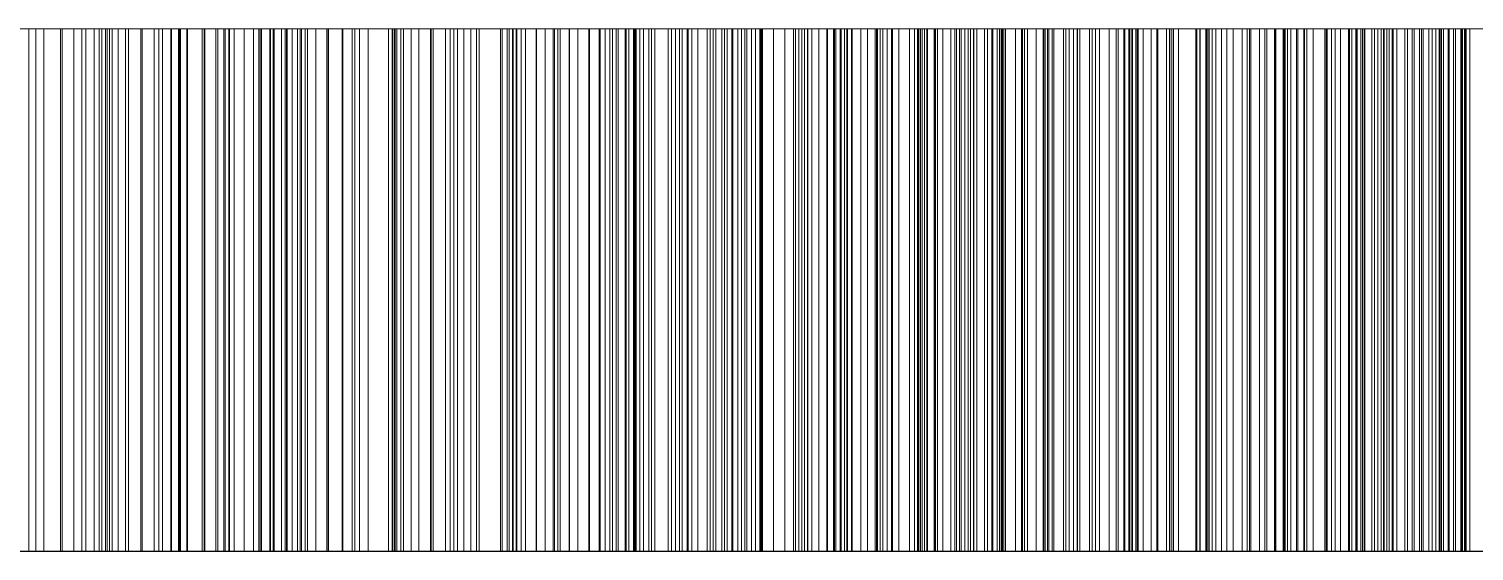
# Paper-space layout '01_三视图' of a CAD drawing. Header units: millimetres. Extents: x 8 to 451, y 8 to 289.
# Drawn here: x 163.3276 to 163.6046, y 97.925 to 98.025 of the extents above; entities that cross this region are included whole.
import ezdxf

# ---------------------------------------------------------------- set-up
doc = ezdxf.new("R2010")
doc.units = ezdxf.units.MM
doc.linetypes.add('WP_HIDDEN', pattern=[2.3, 1.5, -0.8])
doc.layers.add('HIDDEN', color=7, linetype='WP_HIDDEN', lineweight=13)
doc.layers.add('VISIBLE', color=7, linetype='CONTINUOUS', lineweight=25)

psp = doc.layouts.new('01_三视图')

# ---------------------------------------------------------------- linework, layer by layer
at = {"layer": 'HIDDEN'}
for points in [[(163.63758, 98.025), (163.1019, 98.025)], [(163.69162, 98.025), (163.15631, 98.025)], [(163.69342, 98.025), (163.15775, 98.025)], [(163.20772, 98.025), (163.63758, 98.025)], [(163.26205, 98.025), (163.69162, 98.025)], [(163.26356, 98.025), (163.69342, 98.025)], [(163.32893, 98.025), (163.30335, 98.025)], [(163.33048, 98.025), (163.30489, 98.025)], [(163.31794, 98.025), (163.34304, 98.025)], [(163.33619, 98.025), (163.31817, 98.025)], [(163.33398, 98.025), (163.31819, 98.025)], [(163.33775, 98.025), (163.31972, 98.025)], [(163.34356, 98.025), (163.32014, 98.025)], [(163.32014, 98.025), (163.34226, 98.025)], [(163.32057, 98.025), (163.34158, 98.025)], [(163.32122, 98.025), (163.33853, 98.025)], [(163.32277, 98.025), (163.34009, 98.025)], [(163.32604, 98.025), (163.34103, 98.025)], [(163.3267, 98.025), (163.33364, 98.025)], [(163.35321, 98.025), (163.32672, 98.025)], [(163.32759, 97.925), (163.32759, 98.025)], [(163.32759, 98.025), (163.3426, 98.025)], [(163.32893, 97.925), (163.32893, 98.025)], [(163.3548, 98.025), (163.32893, 98.025)], [(163.33048, 97.925), (163.33048, 98.025)], [(163.35638, 98.025), (163.33048, 98.025)], [(163.33364, 98.025), (163.3401, 98.025)], [(163.33364, 97.925), (163.33364, 98.025)], [(163.33398, 97.925), (163.33398, 98.025)], [(163.34906, 98.025), (163.33398, 98.025)], [(163.33619, 97.925), (163.33619, 98.025)], [(163.35493, 98.025), (163.33619, 98.025)], [(163.33775, 97.925), (163.33775, 98.025)], [(163.35651, 98.025), (163.33775, 98.025)], [(163.33853, 97.925), (163.33853, 98.025)], [(163.33853, 98.025), (163.35625, 98.025)], [(163.34009, 97.925), (163.34009, 98.025)], [(163.34009, 98.025), (163.35783, 98.025)], [(163.3401, 98.025), (163.34609, 98.025)], [(163.3401, 97.925), (163.3401, 98.025)], [(163.34103, 97.925), (163.34103, 98.025)], [(163.34103, 98.025), (163.35642, 98.025)], [(163.34158, 97.925), (163.34158, 98.025)], [(163.34158, 98.025), (163.36134, 98.025)], [(163.34226, 97.925), (163.34226, 98.025)], [(163.34226, 98.025), (163.36378, 98.025)], [(163.3426, 97.925), (163.3426, 98.025)], [(163.3426, 98.025), (163.35799, 98.025)], [(163.34304, 97.925), (163.34304, 98.025)], [(163.34304, 98.025), (163.36692, 98.025)], [(163.34356, 97.925), (163.34356, 98.025)], [(163.36607, 98.025), (163.34356, 98.025)], [(163.47688, 98.025), (163.3447, 98.025)], [(163.3447, 97.925), (163.3447, 98.025)], [(163.3447, 98.025), (163.34667, 98.025)], [(163.34609, 98.025), (163.35159, 98.025)], [(163.34609, 97.925), (163.34609, 98.025)], [(163.34667, 97.925), (163.34667, 98.025)], [(163.34667, 98.025), (163.34927, 98.025)], [(163.34906, 97.925), (163.34906, 98.025)], [(163.36343, 98.025), (163.34906, 98.025)], [(163.34927, 97.925), (163.34927, 98.025)], [(163.34927, 98.025), (163.35249, 98.025)], [(163.35159, 98.025), (163.35662, 98.025)], [(163.35159, 97.925), (163.35159, 98.025)], [(163.35249, 97.925), (163.35249, 98.025)], [(163.35249, 98.025), (163.35634, 98.025)], [(163.35321, 97.925), (163.35321, 98.025)], [(163.37067, 98.025), (163.35321, 98.025)], [(163.3548, 97.925), (163.3548, 98.025)], [(163.38097, 98.025), (163.3548, 98.025)], [(163.35493, 97.925), (163.35493, 98.025)], [(163.3744, 98.025), (163.35493, 98.025)], [(163.35625, 97.925), (163.35625, 98.025)], [(163.35625, 98.025), (163.3744, 98.025)], [(163.35634, 97.925), (163.35634, 98.025)], [(163.35634, 98.025), (163.36082, 98.025)], [(163.35638, 97.925), (163.35638, 98.025)], [(163.38256, 98.025), (163.35638, 98.025)], [(163.35642, 97.925), (163.35642, 98.025)], [(163.35642, 98.025), (163.3722, 98.025)], [(163.35651, 97.925), (163.35651, 98.025)], [(163.37599, 98.025), (163.35651, 98.025)], [(163.35662, 98.025), (163.36117, 98.025)], [(163.35662, 97.925), (163.35662, 98.025)], [(163.35783, 97.925), (163.35783, 98.025)], [(163.35783, 98.025), (163.37599, 98.025)], [(163.35792, 97.925), (163.35792, 98.025)], [(163.35792, 98.025), (163.4901, 98.025)], [(163.36494, 98.025), (163.35792, 98.025)], [(163.35799, 97.925), (163.35799, 98.025)], [(163.35799, 98.025), (163.37378, 98.025)], [(163.36082, 97.925), (163.36082, 98.025)], [(163.36082, 98.025), (163.36593, 98.025)], [(163.36117, 98.025), (163.36524, 98.025)], [(163.36117, 97.925), (163.36117, 98.025)], [(163.36134, 97.925), (163.36134, 98.025)], [(163.36134, 98.025), (163.37987, 98.025)], [(163.36343, 97.925), (163.36343, 98.025)], [(163.37711, 98.025), (163.36343, 98.025)], [(163.36378, 97.925), (163.36378, 98.025)], [(163.36378, 98.025), (163.38471, 98.025)], [(163.36494, 97.925), (163.36494, 98.025)], [(163.37389, 98.025), (163.36494, 98.025)], [(163.36524, 98.025), (163.36883, 98.025)], [(163.36524, 97.925), (163.36524, 98.025)], [(163.36593, 97.925), (163.36593, 98.025)], [(163.36593, 98.025), (163.37166, 98.025)], [(163.36607, 97.925), (163.36607, 98.025)], [(163.37697, 98.025), (163.36607, 98.025)], [(163.36692, 97.925), (163.36692, 98.025)], [(163.36692, 98.025), (163.38956, 98.025)], [(163.36883, 98.025), (163.37194, 98.025)], [(163.36883, 97.925), (163.36883, 98.025)], [(163.37067, 97.925), (163.37067, 98.025)], [(163.38779, 98.025), (163.37067, 98.025)], [(163.37166, 97.925), (163.37166, 98.025)], [(163.37166, 98.025), (163.37802, 98.025)], [(163.37194, 98.025), (163.37457, 98.025)], [(163.37194, 97.925), (163.37194, 98.025)], [(163.3722, 97.925), (163.3722, 98.025)], [(163.3722, 98.025), (163.39728, 98.025)], [(163.37378, 97.925), (163.37378, 98.025)], [(163.37378, 98.025), (163.39888, 98.025)], [(163.37389, 97.925), (163.37389, 98.025)], [(163.37909, 98.025), (163.37389, 98.025)], [(163.3744, 97.925), (163.3744, 98.025)], [(163.39781, 98.025), (163.3744, 98.025)], [(163.3744, 98.025), (163.3965, 98.025)], [(163.37457, 98.025), (163.37672, 98.025)], [(163.37457, 97.925), (163.37457, 98.025)], [(163.37599, 97.925), (163.37599, 98.025)], [(163.39941, 98.025), (163.37599, 98.025)], [(163.37599, 98.025), (163.3981, 98.025)], [(163.37672, 98.025), (163.3796, 98.025)], [(163.37672, 97.925), (163.37672, 98.025)], [(163.37697, 97.925), (163.37697, 98.025)], [(163.38765, 98.025), (163.37697, 98.025)], [(163.37711, 97.925), (163.37711, 98.025)], [(163.39008, 98.025), (163.37711, 98.025)], [(163.37802, 97.925), (163.37802, 98.025)], [(163.37802, 98.025), (163.38502, 98.025)], [(163.37909, 97.925), (163.37909, 98.025)], [(163.38477, 98.025), (163.37909, 98.025)], [(163.3796, 98.025), (163.38055, 98.025)], [(163.3796, 97.925), (163.3796, 98.025)], [(163.37987, 97.925), (163.37987, 98.025)], [(163.37987, 98.025), (163.39721, 98.025)], [(163.38055, 97.925), (163.38055, 98.025)], [(163.38097, 97.925), (163.38097, 98.025)], [(163.40744, 98.025), (163.38097, 98.025)], [(163.38256, 97.925), (163.38256, 98.025)], [(163.40905, 98.025), (163.38256, 98.025)], [(163.38471, 97.925), (163.38471, 98.025)], [(163.38471, 98.025), (163.40506, 98.025)], [(163.38477, 97.925), (163.38477, 98.025)], [(163.39093, 98.025), (163.38477, 98.025)], [(163.38502, 97.925), (163.38502, 98.025)], [(163.38502, 98.025), (163.39264, 98.025)], [(163.38765, 97.925), (163.38765, 98.025)], [(163.3981, 98.025), (163.38765, 98.025)], [(163.38779, 97.925), (163.38779, 98.025)], [(163.40456, 98.025), (163.38779, 98.025)], [(163.38956, 97.925), (163.38956, 98.025)], [(163.38956, 98.025), (163.41098, 98.025)], [(163.39008, 97.925), (163.39008, 98.025)], [(163.40235, 98.025), (163.39008, 98.025)], [(163.39093, 97.925), (163.39093, 98.025)], [(163.39758, 98.025), (163.39093, 98.025)], [(163.39264, 97.925), (163.39264, 98.025)], [(163.39264, 98.025), (163.40088, 98.025)], [(163.3965, 97.925), (163.3965, 98.025)], [(163.3965, 98.025), (163.41801, 98.025)], [(163.39721, 97.925), (163.39721, 98.025)], [(163.39721, 98.025), (163.41336, 98.025)], [(163.39728, 97.925), (163.39728, 98.025)], [(163.39728, 98.025), (163.42114, 98.025)], [(163.39758, 97.925), (163.39758, 98.025)], [(163.4047, 98.025), (163.39758, 98.025)], [(163.39781, 97.925), (163.39781, 98.025)], [(163.42029, 98.025), (163.39781, 98.025)], [(163.3981, 97.925), (163.3981, 98.025)], [(163.40832, 98.025), (163.3981, 98.025)], [(163.3981, 97.925), (163.3981, 98.025)], [(163.3981, 98.025), (163.41963, 98.025)], [(163.39888, 97.925), (163.39888, 98.025)], [(163.39888, 98.025), (163.42276, 98.025)], [(163.39941, 97.925), (163.39941, 98.025)], [(163.42191, 98.025), (163.39941, 98.025)], [(163.40088, 97.925), (163.40088, 98.025)], [(163.40088, 98.025), (163.40976, 98.025)], [(163.40235, 97.925), (163.40235, 98.025)], [(163.41392, 98.025), (163.40235, 98.025)], [(163.40456, 97.925), (163.40456, 98.025)], [(163.42099, 98.025), (163.40456, 98.025)], [(163.4047, 97.925), (163.4047, 98.025)], [(163.41231, 98.025), (163.4047, 98.025)], [(163.40506, 97.925), (163.40506, 98.025)], [(163.40506, 98.025), (163.42481, 98.025)], [(163.40744, 97.925), (163.40744, 98.025)], [(163.42489, 98.025), (163.40744, 98.025)], [(163.40832, 97.925), (163.40832, 98.025)], [(163.41831, 98.025), (163.40832, 98.025)], [(163.40905, 97.925), (163.40905, 98.025)], [(163.42651, 98.025), (163.40905, 98.025)], [(163.40976, 97.925), (163.40976, 98.025)], [(163.40976, 98.025), (163.41927, 98.025)], [(163.41098, 97.925), (163.41098, 98.025)], [(163.41098, 98.025), (163.43117, 98.025)], [(163.41231, 97.925), (163.41231, 98.025)], [(163.4204, 98.025), (163.41231, 98.025)], [(163.41336, 97.925), (163.41336, 98.025)], [(163.41336, 98.025), (163.42832, 98.025)], [(163.41392, 97.925), (163.41392, 98.025)], [(163.42479, 98.025), (163.41392, 98.025)], [(163.41801, 97.925), (163.41801, 98.025)], [(163.41801, 98.025), (163.43893, 98.025)], [(163.41831, 97.925), (163.41831, 98.025)], [(163.42806, 98.025), (163.41831, 98.025)], [(163.41927, 97.925), (163.41927, 98.025)], [(163.41927, 98.025), (163.4294, 98.025)], [(163.41963, 97.925), (163.41963, 98.025)], [(163.41963, 98.025), (163.44056, 98.025)], [(163.42029, 97.925), (163.42029, 98.025)], [(163.43119, 98.025), (163.42029, 98.025)], [(163.4204, 97.925), (163.4204, 98.025)], [(163.42897, 98.025), (163.4204, 98.025)], [(163.43708, 98.025), (163.42099, 98.025)], [(163.42099, 97.925), (163.42099, 98.025)], [(163.42114, 97.925), (163.42114, 98.025)], [(163.42114, 98.025), (163.44377, 98.025)], [(163.42191, 97.925), (163.42191, 98.025)], [(163.43282, 98.025), (163.42191, 98.025)], [(163.42276, 97.925), (163.42276, 98.025)], [(163.42276, 98.025), (163.44541, 98.025)], [(163.42479, 97.925), (163.42479, 98.025)], [(163.43502, 98.025), (163.42479, 98.025)], [(163.42481, 97.925), (163.42481, 98.025)], [(163.42481, 98.025), (163.44397, 98.025)], [(163.42489, 97.925), (163.42489, 98.025)], [(163.442, 98.025), (163.42489, 98.025)], [(163.42651, 97.925), (163.42651, 98.025)], [(163.44363, 98.025), (163.42651, 98.025)], [(163.42806, 97.925), (163.42806, 98.025)], [(163.44689, 98.025), (163.42806, 98.025)], [(163.42832, 97.925), (163.42832, 98.025)], [(163.42832, 98.025), (163.44209, 98.025)], [(163.42897, 97.925), (163.42897, 98.025)], [(163.43802, 98.025), (163.42897, 98.025)], [(163.4294, 97.925), (163.4294, 98.025)], [(163.4294, 98.025), (163.44016, 98.025)], [(163.43117, 97.925), (163.43117, 98.025)], [(163.43117, 98.025), (163.45013, 98.025)], [(163.43119, 97.925), (163.43119, 98.025)], [(163.44186, 98.025), (163.43119, 98.025)], [(163.43282, 97.925), (163.43282, 98.025)], [(163.4435, 98.025), (163.43282, 98.025)], [(163.57198, 98.025), (163.43494, 98.025)], [(163.43494, 97.925), (163.43494, 98.025)], [(163.43494, 98.025), (163.43688, 98.025)], [(163.43502, 97.925), (163.43502, 98.025)], [(163.44468, 98.025), (163.43502, 98.025)], [(163.43688, 97.925), (163.43688, 98.025)], [(163.43688, 98.025), (163.43943, 98.025)], [(163.45282, 98.025), (163.43708, 98.025)], [(163.43708, 97.925), (163.43708, 98.025)], [(163.43802, 97.925), (163.43802, 98.025)], [(163.44756, 98.025), (163.43802, 98.025)], [(163.43893, 97.925), (163.43893, 98.025)], [(163.43893, 98.025), (163.45926, 98.025)], [(163.43943, 97.925), (163.43943, 98.025)], [(163.43943, 98.025), (163.4426, 98.025)], [(163.44016, 97.925), (163.44016, 98.025)], [(163.44016, 98.025), (163.45155, 98.025)], [(163.44056, 97.925), (163.44056, 98.025)], [(163.44056, 98.025), (163.4609, 98.025)], [(163.44186, 97.925), (163.44186, 98.025)], [(163.45231, 98.025), (163.44186, 98.025)], [(163.442, 97.925), (163.442, 98.025)], [(163.45876, 98.025), (163.442, 98.025)], [(163.44209, 97.925), (163.44209, 98.025)], [(163.44209, 98.025), (163.45467, 98.025)], [(163.4426, 97.925), (163.4426, 98.025)], [(163.4426, 98.025), (163.44638, 98.025)], [(163.4435, 97.925), (163.4435, 98.025)], [(163.45394, 98.025), (163.4435, 98.025)], [(163.44363, 97.925), (163.44363, 98.025)], [(163.46041, 98.025), (163.44363, 98.025)], [(163.44377, 97.925), (163.44377, 98.025)], [(163.44377, 98.025), (163.46518, 98.025)], [(163.44397, 97.925), (163.44397, 98.025)], [(163.44397, 98.025), (163.46253, 98.025)], [(163.44468, 97.925), (163.44468, 98.025)], [(163.45378, 98.025), (163.44468, 98.025)], [(163.44541, 97.925), (163.44541, 98.025)], [(163.44541, 98.025), (163.46683, 98.025)], [(163.44638, 97.925), (163.44638, 98.025)], [(163.44638, 98.025), (163.45078, 98.025)], [(163.44689, 97.925), (163.44689, 98.025)], [(163.4648, 98.025), (163.44689, 98.025)], [(163.44756, 97.925), (163.44756, 98.025)], [(163.45757, 98.025), (163.44756, 98.025)], [(163.45013, 97.925), (163.45013, 98.025)], [(163.45013, 98.025), (163.46786, 98.025)], [(163.45078, 97.925), (163.45078, 98.025)], [(163.45078, 98.025), (163.45579, 98.025)], [(163.45155, 97.925), (163.45155, 98.025)], [(163.45155, 98.025), (163.46344, 98.025)], [(163.45231, 97.925), (163.45231, 98.025)], [(163.46252, 98.025), (163.45231, 98.025)], [(163.46821, 98.025), (163.45282, 98.025)], [(163.45282, 97.925), (163.45282, 98.025)], [(163.45378, 97.925), (163.45378, 98.025)], [(163.46231, 98.025), (163.45378, 98.025)], [(163.45394, 97.925), (163.45394, 98.025)], [(163.46416, 98.025), (163.45394, 98.025)], [(163.45467, 97.925), (163.45467, 98.025)], [(163.45467, 98.025), (163.46607, 98.025)], [(163.45579, 97.925), (163.45579, 98.025)], [(163.45579, 98.025), (163.46142, 98.025)], [(163.45757, 97.925), (163.45757, 98.025)], [(163.46807, 98.025), (163.45757, 98.025)], [(163.56111, 98.025), (163.45814, 98.025)], [(163.45814, 97.925), (163.45814, 98.025)], [(163.45814, 98.025), (163.58069, 98.025)], [(163.45876, 97.925), (163.45876, 98.025)], [(163.47518, 98.025), (163.45876, 98.025)], [(163.45926, 97.925), (163.45926, 98.025)], [(163.45926, 98.025), (163.479, 98.025)], [(163.46041, 97.925), (163.46041, 98.025)], [(163.47684, 98.025), (163.46041, 98.025)], [(163.4609, 97.925), (163.4609, 98.025)], [(163.4609, 98.025), (163.48065, 98.025)], [(163.46142, 97.925), (163.46142, 98.025)], [(163.46142, 98.025), (163.46766, 98.025)], [(163.46231, 97.925), (163.46231, 98.025)], [(163.47028, 98.025), (163.46231, 98.025)], [(163.46252, 97.925), (163.46252, 98.025)], [(163.4725, 98.025), (163.46252, 98.025)], [(163.46253, 97.925), (163.46253, 98.025)], [(163.46253, 98.025), (163.48051, 98.025)], [(163.46344, 97.925), (163.46344, 98.025)], [(163.46344, 98.025), (163.47571, 98.025)], [(163.46416, 97.925), (163.46416, 98.025)], [(163.47415, 98.025), (163.46416, 98.025)], [(163.4648, 97.925), (163.4648, 98.025)], [(163.4818, 98.025), (163.4648, 98.025)], [(163.46518, 97.925), (163.46518, 98.025)], [(163.46518, 98.025), (163.48535, 98.025)], [(163.46607, 97.925), (163.46607, 98.025)], [(163.46607, 98.025), (163.47627, 98.025)], [(163.46683, 97.925), (163.46683, 98.025)], [(163.46683, 98.025), (163.48702, 98.025)], [(163.46766, 97.925), (163.46766, 98.025)], [(163.46766, 98.025), (163.47451, 98.025)], [(163.46786, 97.925), (163.46786, 98.025)], [(163.46786, 98.025), (163.48437, 98.025)], [(163.46807, 97.925), (163.46807, 98.025)], [(163.47897, 98.025), (163.46807, 98.025)], [(163.48327, 98.025), (163.46821, 98.025)], [(163.46821, 97.925), (163.46821, 98.025)], [(163.47028, 97.925), (163.47028, 98.025)], [(163.47767, 98.025), (163.47028, 98.025)], [(163.4725, 97.925), (163.4725, 98.025)], [(163.48225, 98.025), (163.4725, 98.025)], [(163.47415, 97.925), (163.47415, 98.025)], [(163.48391, 98.025), (163.47415, 98.025)], [(163.47451, 97.925), (163.47451, 98.025)], [(163.47451, 98.025), (163.48198, 98.025)], [(163.49126, 98.025), (163.47518, 98.025)], [(163.47518, 97.925), (163.47518, 98.025)], [(163.47571, 97.925), (163.47571, 98.025)], [(163.47571, 98.025), (163.48835, 98.025)], [(163.47627, 97.925), (163.47627, 98.025)], [(163.47627, 98.025), (163.48528, 98.025)], [(163.49292, 98.025), (163.47684, 98.025)], [(163.47684, 97.925), (163.47684, 98.025)], [(163.47688, 97.925), (163.47688, 98.025)], [(163.48307, 98.025), (163.47688, 98.025)], [(163.47767, 97.925), (163.47767, 98.025)], [(163.48451, 98.025), (163.47767, 98.025)], [(163.47897, 97.925), (163.47897, 98.025)], [(163.4902, 98.025), (163.47897, 98.025)], [(163.479, 97.925), (163.479, 98.025)], [(163.479, 98.025), (163.49814, 98.025)], [(163.48051, 97.925), (163.48051, 98.025)], [(163.48051, 98.025), (163.4979, 98.025)], [(163.48065, 97.925), (163.48065, 98.025)], [(163.48065, 98.025), (163.49981, 98.025)], [(163.4818, 97.925), (163.4818, 98.025)], [(163.48981, 98.025), (163.4818, 98.025)], [(163.48198, 97.925), (163.48198, 98.025)], [(163.48198, 98.025), (163.49007, 98.025)], [(163.48225, 97.925), (163.48225, 98.025)], [(163.50107, 98.025), (163.48225, 98.025)], [(163.48307, 97.925), (163.48307, 98.025)], [(163.49026, 98.025), (163.48307, 98.025)], [(163.49797, 98.025), (163.48327, 98.025)], [(163.48327, 97.925), (163.48327, 98.025)], [(163.48391, 97.925), (163.48391, 98.025)], [(163.50274, 98.025), (163.48391, 98.025)], [(163.48437, 97.925), (163.48437, 98.025)], [(163.48437, 98.025), (163.49207, 98.025)], [(163.48451, 97.925), (163.48451, 98.025)], [(163.49077, 98.025), (163.48451, 98.025)], [(163.48528, 97.925), (163.48528, 98.025)], [(163.48528, 98.025), (163.49308, 98.025)], [(163.48535, 97.925), (163.48535, 98.025)], [(163.48535, 98.025), (163.5043, 98.025)], [(163.48702, 97.925), (163.48702, 98.025)], [(163.48702, 98.025), (163.50598, 98.025)], [(163.48835, 97.925), (163.48835, 98.025)], [(163.48835, 98.025), (163.50137, 98.025)], [(163.48981, 97.925), (163.48981, 98.025)], [(163.4973, 98.025), (163.48981, 98.025)], [(163.49007, 97.925), (163.49007, 98.025)], [(163.49007, 98.025), (163.49877, 98.025)], [(163.4901, 97.925), (163.4901, 98.025)], [(163.4901, 98.025), (163.49435, 98.025)], [(163.4902, 97.925), (163.4902, 98.025)], [(163.50176, 98.025), (163.4902, 98.025)], [(163.49026, 97.925), (163.49026, 98.025)], [(163.49845, 98.025), (163.49026, 98.025)], [(163.49077, 97.925), (163.49077, 98.025)], [(163.49638, 98.025), (163.49077, 98.025)], [(163.50699, 98.025), (163.49126, 98.025)], [(163.49126, 97.925), (163.49126, 98.025)], [(163.49207, 97.925), (163.49207, 98.025)], [(163.49207, 98.025), (163.49927, 98.025)], [(163.50866, 98.025), (163.49292, 98.025)], [(163.49292, 97.925), (163.49292, 98.025)], [(163.49308, 97.925), (163.49308, 98.025)], [(163.49308, 98.025), (163.49969, 98.025)], [(163.49435, 97.925), (163.49435, 98.025)], [(163.49435, 98.025), (163.49974, 98.025)], [(163.49638, 97.925), (163.49638, 98.025)], [(163.50124, 98.025), (163.49638, 98.025)], [(163.4973, 97.925), (163.4973, 98.025)], [(163.50427, 98.025), (163.4973, 98.025)], [(163.4979, 97.925), (163.4979, 98.025)], [(163.4979, 98.025), (163.51469, 98.025)], [(163.51234, 98.025), (163.49797, 98.025)], [(163.49797, 97.925), (163.49797, 98.025)], [(163.49814, 97.925), (163.49814, 98.025)], [(163.49814, 98.025), (163.5167, 98.025)], [(163.49845, 97.925), (163.49845, 98.025)], [(163.50763, 98.025), (163.49845, 98.025)], [(163.49877, 97.925), (163.49877, 98.025)], [(163.49877, 98.025), (163.50808, 98.025)], [(163.49927, 97.925), (163.49927, 98.025)], [(163.49927, 98.025), (163.50597, 98.025)], [(163.49969, 97.925), (163.49969, 98.025)], [(163.49969, 98.025), (163.50509, 98.025)], [(163.49974, 97.925), (163.49974, 98.025)], [(163.49974, 98.025), (163.50628, 98.025)], [(163.49981, 97.925), (163.49981, 98.025)], [(163.49981, 98.025), (163.51838, 98.025)], [(163.50107, 97.925), (163.50107, 98.025)], [(163.51897, 98.025), (163.50107, 98.025)], [(163.50124, 97.925), (163.50124, 98.025)], [(163.50535, 98.025), (163.50124, 98.025)], [(163.50137, 97.925), (163.50137, 98.025)], [(163.50137, 98.025), (163.51476, 98.025)], [(163.50176, 97.925), (163.50176, 98.025)], [(163.51365, 98.025), (163.50176, 98.025)], [(163.50274, 97.925), (163.50274, 98.025)], [(163.52065, 98.025), (163.50274, 98.025)], [(163.50427, 97.925), (163.50427, 98.025)], [(163.51073, 98.025), (163.50427, 98.025)], [(163.5043, 97.925), (163.5043, 98.025)], [(163.5043, 98.025), (163.52202, 98.025)], [(163.50509, 97.925), (163.50509, 98.025)], [(163.50509, 98.025), (163.5093, 98.025)], [(163.50535, 97.925), (163.50535, 98.025)], [(163.50872, 98.025), (163.50535, 98.025)], [(163.50597, 97.925), (163.50597, 98.025)], [(163.50597, 98.025), (163.51218, 98.025)], [(163.50598, 97.925), (163.50598, 98.025)], [(163.50598, 98.025), (163.52371, 98.025)], [(163.50628, 97.925), (163.50628, 98.025)], [(163.50628, 98.025), (163.51397, 98.025)], [(163.52237, 98.025), (163.50699, 98.025)], [(163.50699, 97.925), (163.50699, 98.025)], [(163.50763, 97.925), (163.50763, 98.025)], [(163.51782, 98.025), (163.50763, 98.025)], [(163.50808, 97.925), (163.50808, 98.025)], [(163.50808, 98.025), (163.51801, 98.025)], [(163.52406, 98.025), (163.50866, 98.025)], [(163.50866, 97.925), (163.50866, 98.025)], [(163.50872, 97.925), (163.50872, 98.025)], [(163.51134, 98.025), (163.50872, 98.025)], [(163.5093, 97.925), (163.5093, 98.025)], [(163.5093, 98.025), (163.5123, 98.025)], [(163.51073, 97.925), (163.51073, 98.025)], [(163.51667, 98.025), (163.51073, 98.025)], [(163.51134, 97.925), (163.51134, 98.025)], [(163.5132, 98.025), (163.51134, 98.025)], [(163.51218, 97.925), (163.51218, 98.025)], [(163.51218, 98.025), (163.51789, 98.025)], [(163.5123, 97.925), (163.5123, 98.025)], [(163.5123, 98.025), (163.5141, 98.025)], [(163.52636, 98.025), (163.51234, 98.025)], [(163.51234, 97.925), (163.51234, 98.025)], [(163.5132, 97.925), (163.5132, 98.025)], [(163.51433, 98.025), (163.5132, 98.025)], [(163.51365, 97.925), (163.51365, 98.025)], [(163.52586, 98.025), (163.51365, 98.025)], [(163.51397, 97.925), (163.51397, 98.025)], [(163.51397, 98.025), (163.5228, 98.025)], [(163.5141, 97.925), (163.5141, 98.025)], [(163.5141, 98.025), (163.5147, 98.025)], [(163.51433, 97.925), (163.51433, 98.025)], [(163.5147, 98.025), (163.51433, 98.025)], [(163.51469, 97.925), (163.51469, 98.025)], [(163.51469, 98.025), (163.53089, 98.025)], [(163.5147, 97.925), (163.5147, 98.025)], [(163.51476, 97.925), (163.51476, 98.025)], [(163.51476, 98.025), (163.52853, 98.025)], [(163.51667, 97.925), (163.51667, 98.025)], [(163.5221, 98.025), (163.51667, 98.025)], [(163.5167, 97.925), (163.5167, 98.025)], [(163.5167, 98.025), (163.53466, 98.025)], [(163.51782, 97.925), (163.51782, 98.025)], [(163.529, 98.025), (163.51782, 98.025)], [(163.51789, 97.925), (163.51789, 98.025)], [(163.51789, 98.025), (163.5231, 98.025)], [(163.51801, 97.925), (163.51801, 98.025)], [(163.51801, 98.025), (163.52856, 98.025)], [(163.51838, 97.925), (163.51838, 98.025)], [(163.51838, 98.025), (163.53636, 98.025)], [(163.51897, 97.925), (163.51897, 98.025)], [(163.53595, 98.025), (163.51897, 98.025)], [(163.52065, 97.925), (163.52065, 98.025)], [(163.53764, 98.025), (163.52065, 98.025)], [(163.52202, 97.925), (163.52202, 98.025)], [(163.52202, 98.025), (163.53852, 98.025)], [(163.5221, 97.925), (163.5221, 98.025)], [(163.527, 98.025), (163.5221, 98.025)], [(163.53742, 98.025), (163.52237, 98.025)], [(163.52237, 97.925), (163.52237, 98.025)], [(163.5228, 97.925), (163.5228, 98.025)], [(163.5228, 98.025), (163.53278, 98.025)], [(163.5231, 97.925), (163.5231, 98.025)], [(163.5231, 98.025), (163.52782, 98.025)], [(163.52371, 97.925), (163.52371, 98.025)], [(163.52371, 98.025), (163.54021, 98.025)], [(163.53911, 98.025), (163.52406, 98.025)], [(163.52406, 97.925), (163.52406, 98.025)], [(163.52586, 97.925), (163.52586, 98.025)], [(163.53839, 98.025), (163.52586, 98.025)], [(163.54003, 98.025), (163.52636, 98.025)], [(163.52636, 97.925), (163.52636, 98.025)], [(163.527, 97.925), (163.527, 98.025)], [(163.5314, 98.025), (163.527, 98.025)], [(163.52782, 97.925), (163.52782, 98.025)], [(163.52782, 98.025), (163.53204, 98.025)], [(163.52853, 97.925), (163.52853, 98.025)], [(163.52853, 98.025), (163.54268, 98.025)], [(163.52856, 97.925), (163.52856, 98.025)], [(163.52856, 98.025), (163.53972, 98.025)], [(163.529, 97.925), (163.529, 98.025)], [(163.54118, 98.025), (163.529, 98.025)], [(163.53089, 97.925), (163.53089, 98.025)], [(163.53089, 98.025), (163.54651, 98.025)], [(163.5314, 97.925), (163.5314, 98.025)], [(163.53863, 98.025), (163.5314, 98.025)], [(163.53204, 97.925), (163.53204, 98.025)], [(163.53204, 98.025), (163.53899, 98.025)], [(163.53278, 97.925), (163.53278, 98.025)], [(163.53278, 98.025), (163.54391, 98.025)], [(163.53466, 97.925), (163.53466, 98.025)], [(163.53466, 98.025), (163.55204, 98.025)], [(163.53595, 97.925), (163.53595, 98.025)], [(163.54395, 98.025), (163.53595, 98.025)], [(163.53636, 97.925), (163.53636, 98.025)], [(163.53636, 98.025), (163.55374, 98.025)], [(163.55211, 98.025), (163.53742, 98.025)], [(163.53742, 97.925), (163.53742, 98.025)], [(163.53764, 97.925), (163.53764, 98.025)], [(163.54565, 98.025), (163.53764, 98.025)], [(163.53839, 97.925), (163.53839, 98.025)], [(163.55126, 98.025), (163.53839, 98.025)], [(163.53852, 97.925), (163.53852, 98.025)], [(163.53852, 98.025), (163.54621, 98.025)], [(163.53863, 97.925), (163.53863, 98.025)], [(163.5438, 98.025), (163.53863, 98.025)], [(163.53899, 97.925), (163.53899, 98.025)], [(163.53899, 98.025), (163.54396, 98.025)], [(163.55382, 98.025), (163.53911, 98.025)], [(163.53911, 97.925), (163.53911, 98.025)], [(163.53972, 97.925), (163.53972, 98.025)], [(163.53972, 98.025), (163.55139, 98.025)], [(163.55336, 98.025), (163.54003, 98.025)], [(163.54003, 97.925), (163.54003, 98.025)], [(163.54021, 97.925), (163.54021, 98.025)], [(163.54021, 98.025), (163.54791, 98.025)], [(163.54118, 97.925), (163.54118, 98.025)], [(163.55435, 98.025), (163.54118, 98.025)], [(163.54268, 97.925), (163.54268, 98.025)], [(163.54268, 98.025), (163.5572, 98.025)], [(163.5438, 97.925), (163.5438, 98.025)], [(163.5469, 98.025), (163.5438, 98.025)], [(163.54391, 97.925), (163.54391, 98.025)], [(163.54391, 98.025), (163.55619, 98.025)], [(163.54395, 97.925), (163.54395, 98.025)], [(163.55144, 98.025), (163.54395, 98.025)], [(163.54396, 97.925), (163.54396, 98.025)], [(163.54396, 98.025), (163.54694, 98.025)], [(163.54565, 97.925), (163.54565, 98.025)], [(163.55314, 98.025), (163.54565, 98.025)], [(163.54621, 97.925), (163.54621, 98.025)], [(163.54621, 98.025), (163.55341, 98.025)], [(163.54651, 97.925), (163.54651, 98.025)], [(163.54651, 98.025), (163.56153, 98.025)], [(163.5469, 97.925), (163.5469, 98.025)], [(163.54793, 98.025), (163.5469, 98.025)], [(163.54694, 97.925), (163.54694, 98.025)], [(163.54694, 98.025), (163.54793, 98.025)], [(163.54791, 97.925), (163.54791, 98.025)], [(163.54791, 98.025), (163.55511, 98.025)], [(163.54793, 97.925), (163.54793, 98.025)], [(163.56445, 98.025), (163.55126, 98.025)], [(163.55126, 97.925), (163.55126, 98.025)], [(163.55139, 97.925), (163.55139, 98.025)], [(163.55139, 98.025), (163.56348, 98.025)], [(163.55144, 97.925), (163.55144, 98.025)], [(163.55841, 98.025), (163.55144, 98.025)], [(163.55204, 97.925), (163.55204, 98.025)], [(163.55204, 98.025), (163.56882, 98.025)], [(163.56647, 98.025), (163.55211, 98.025)], [(163.55211, 97.925), (163.55211, 98.025)], [(163.55314, 97.925), (163.55314, 98.025)], [(163.56012, 98.025), (163.55314, 98.025)], [(163.56635, 98.025), (163.55336, 98.025)], [(163.55336, 97.925), (163.55336, 98.025)], [(163.55341, 97.925), (163.55341, 98.025)], [(163.55341, 98.025), (163.5601, 98.025)], [(163.55374, 97.925), (163.55374, 98.025)], [(163.55374, 98.025), (163.57054, 98.025)], [(163.56818, 98.025), (163.55382, 98.025)], [(163.55382, 97.925), (163.55382, 98.025)], [(163.55435, 97.925), (163.55435, 98.025)], [(163.5684, 98.025), (163.55435, 98.025)], [(163.55511, 97.925), (163.55511, 98.025)], [(163.55511, 98.025), (163.56181, 98.025)], [(163.55619, 97.925), (163.55619, 98.025)], [(163.55619, 98.025), (163.56944, 98.025)], [(163.5572, 97.925), (163.5572, 98.025)], [(163.5572, 98.025), (163.5721, 98.025)], [(163.55841, 97.925), (163.55841, 98.025)], [(163.56486, 98.025), (163.55841, 98.025)], [(163.5601, 97.925), (163.5601, 98.025)], [(163.5601, 98.025), (163.56631, 98.025)], [(163.56012, 97.925), (163.56012, 98.025)], [(163.56657, 98.025), (163.56012, 98.025)], [(164.08972, 98.025), (163.56111, 98.025)], [(163.56111, 97.925), (163.56111, 98.025)], [(163.56153, 97.925), (163.56153, 98.025)], [(163.56153, 98.025), (163.57596, 98.025)], [(163.56181, 97.925), (163.56181, 98.025)], [(163.56181, 98.025), (163.56802, 98.025)], [(163.56348, 97.925), (163.56348, 98.025)], [(163.56348, 98.025), (163.57599, 98.025)], [(163.57797, 98.025), (163.56445, 98.025)], [(163.56445, 97.925), (163.56445, 98.025)], [(163.56486, 97.925), (163.56486, 98.025)], [(163.5708, 98.025), (163.56486, 98.025)], [(163.56631, 97.925), (163.56631, 98.025)], [(163.56631, 98.025), (163.57201, 98.025)], [(163.57899, 98.025), (163.56635, 98.025)], [(163.56635, 97.925), (163.56635, 98.025)], [(163.58048, 98.025), (163.56647, 98.025)], [(163.56647, 97.925), (163.56647, 98.025)], [(163.56657, 97.925), (163.56657, 98.025)], [(163.57252, 98.025), (163.56657, 98.025)], [(163.56802, 97.925), (163.56802, 98.025)], [(163.56802, 98.025), (163.57373, 98.025)], [(163.5822, 98.025), (163.56818, 98.025)], [(163.56818, 97.925), (163.56818, 98.025)], [(163.5684, 97.925), (163.5684, 98.025)], [(163.5832, 98.025), (163.5684, 98.025)], [(163.56882, 97.925), (163.56882, 98.025)], [(163.56882, 98.025), (163.58501, 98.025)], [(163.56944, 97.925), (163.56944, 98.025)], [(163.56944, 98.025), (163.5835, 98.025)], [(163.57054, 97.925), (163.57054, 98.025)], [(163.57054, 98.025), (163.58674, 98.025)], [(163.5708, 97.925), (163.5708, 98.025)], [(163.57622, 98.025), (163.5708, 98.025)], [(163.57198, 97.925), (163.57198, 98.025)], [(163.57642, 98.025), (163.57198, 98.025)], [(163.57201, 97.925), (163.57201, 98.025)], [(163.57201, 98.025), (163.57722, 98.025)], [(163.5721, 97.925), (163.5721, 98.025)], [(163.5721, 98.025), (163.58737, 98.025)], [(163.57252, 97.925), (163.57252, 98.025)], [(163.57794, 98.025), (163.57252, 98.025)], [(163.57373, 97.925), (163.57373, 98.025)], [(163.57373, 98.025), (163.57895, 98.025)], [(163.57596, 97.925), (163.57596, 98.025)], [(163.57596, 98.025), (163.58979, 98.025)], [(163.57599, 97.925), (163.57599, 98.025)], [(163.57599, 98.025), (163.58891, 98.025)], [(163.57622, 97.925), (163.57622, 98.025)], [(163.58113, 98.025), (163.57622, 98.025)], [(163.58211, 98.025), (163.57642, 98.025)], [(163.57642, 97.925), (163.57642, 98.025)], [(163.57722, 97.925), (163.57722, 98.025)], [(163.57722, 98.025), (163.58194, 98.025)], [(163.57794, 97.925), (163.57794, 98.025)], [(163.58285, 98.025), (163.57794, 98.025)], [(163.59182, 98.025), (163.57797, 98.025)], [(163.57797, 97.925), (163.57797, 98.025)], [(163.57895, 97.925), (163.57895, 98.025)], [(163.57895, 98.025), (163.58366, 98.025)], [(163.59128, 98.025), (163.57899, 98.025)], [(163.57899, 97.925), (163.57899, 98.025)], [(163.59414, 98.025), (163.58048, 98.025)], [(163.58048, 97.925), (163.58048, 98.025)], [(163.58069, 97.925), (163.58069, 98.025)], [(163.58069, 98.025), (163.58828, 98.025)], [(163.58113, 97.925), (163.58113, 98.025)], [(163.58551, 98.025), (163.58113, 98.025)], [(163.58194, 97.925), (163.58194, 98.025)], [(163.58194, 98.025), (163.58616, 98.025)], [(163.58906, 98.025), (163.58211, 98.025)], [(163.58211, 97.925), (163.58211, 98.025)], [(163.59588, 98.025), (163.5822, 98.025)], [(163.5822, 97.925), (163.5822, 98.025)], [(163.58285, 97.925), (163.58285, 98.025)], [(163.58724, 98.025), (163.58285, 98.025)], [(163.5832, 97.925), (163.5832, 98.025)], [(163.59874, 98.025), (163.5832, 98.025)], [(163.5835, 97.925), (163.5835, 98.025)], [(163.5835, 98.025), (163.59836, 98.025)], [(163.58366, 97.925), (163.58366, 98.025)], [(163.58366, 98.025), (163.58788, 98.025)], [(163.58501, 97.925), (163.58501, 98.025)], [(163.58501, 98.025), (163.60061, 98.025)], [(163.58551, 97.925), (163.58551, 98.025)], [(163.59274, 98.025), (163.58551, 98.025)], [(163.58616, 97.925), (163.58616, 98.025)], [(163.58616, 98.025), (163.5931, 98.025)], [(163.58674, 97.925), (163.58674, 98.025)], [(163.58674, 98.025), (163.60235, 98.025)], [(163.58724, 97.925), (163.58724, 98.025)], [(163.59447, 98.025), (163.58724, 98.025)], [(163.58737, 97.925), (163.58737, 98.025)], [(163.58737, 98.025), (163.60302, 98.025)], [(163.58788, 97.925), (163.58788, 98.025)], [(163.58788, 98.025), (163.59484, 98.025)], [(163.58828, 97.925), (163.58828, 98.025)], [(163.58828, 98.025), (163.59655, 98.025)], [(163.58891, 97.925), (163.58891, 98.025)], [(163.58891, 98.025), (163.60225, 98.025)], [(163.59727, 98.025), (163.58906, 98.025)], [(163.58906, 97.925), (163.58906, 98.025)], [(163.58979, 97.925), (163.58979, 98.025)], [(163.58979, 98.025), (163.60304, 98.025)], [(163.60303, 98.025), (163.59128, 98.025)], [(163.59128, 97.925), (163.59128, 98.025)], [(163.60599, 98.025), (163.59182, 98.025)], [(163.59182, 97.925), (163.59182, 98.025)], [(163.59274, 97.925), (163.59274, 98.025)], [(163.59791, 98.025), (163.59274, 98.025)], [(163.5931, 97.925), (163.5931, 98.025)], [(163.5931, 98.025), (163.59807, 98.025)], [(163.60746, 98.025), (163.59414, 98.025)], [(163.59414, 97.925), (163.59414, 98.025)], [(163.59447, 97.925), (163.59447, 98.025)], [(163.59964, 98.025), (163.59447, 98.025)], [(163.59484, 97.925), (163.59484, 98.025)], [(163.59484, 98.025), (163.5998, 98.025)], [(163.6092, 98.025), (163.59588, 98.025)], [(163.59588, 97.925), (163.59588, 98.025)], [(163.59655, 97.925), (163.59655, 98.025)], [(163.59655, 98.025), (163.6055, 98.025)], [(163.60674, 98.025), (163.59727, 98.025)], [(163.59727, 97.925), (163.59727, 98.025)], [(163.59791, 97.925), (163.59791, 98.025)], [(163.601, 98.025), (163.59791, 98.025)], [(163.59807, 97.925), (163.59807, 98.025)], [(163.59807, 98.025), (163.60104, 98.025)], [(163.59836, 97.925), (163.59836, 98.025)], [(163.59836, 98.025), (163.61402, 98.025)], [(163.59874, 97.925), (163.59874, 98.025)], [(163.61503, 98.025), (163.59874, 98.025)], [(163.59964, 97.925), (163.59964, 98.025)], [(163.60274, 98.025), (163.59964, 98.025)], [(163.5998, 97.925), (163.5998, 98.025)], [(163.5998, 98.025), (163.60278, 98.025)], [(163.60061, 97.925), (163.60061, 98.025)], [(163.60061, 98.025), (163.61562, 98.025)], [(163.601, 97.925), (163.601, 98.025)], [(163.60204, 98.025), (163.601, 98.025)], [(163.60104, 97.925), (163.60104, 98.025)], [(163.60104, 98.025), (163.60204, 98.025)], [(163.60204, 97.925), (163.60204, 98.025)], [(163.60225, 97.925), (163.60225, 98.025)], [(163.60225, 98.025), (163.61601, 98.025)], [(163.60235, 97.925), (163.60235, 98.025)], [(163.60235, 98.025), (163.61737, 98.025)], [(163.60274, 97.925), (163.60274, 98.025)], [(163.60377, 98.025), (163.60274, 98.025)], [(163.60278, 97.925), (163.60278, 98.025)], [(163.60278, 98.025), (163.60377, 98.025)], [(163.60302, 97.925), (163.60302, 98.025)], [(163.60302, 98.025), (163.61904, 98.025)], [(163.61402, 98.025), (163.60303, 98.025)], [(163.60303, 97.925), (163.60303, 98.025)], [(163.60304, 97.925), (163.60304, 98.025)], [(163.60304, 98.025), (163.61336, 98.025)], [(163.60377, 97.925), (163.60377, 98.025)], [(163.63758, 97.925), (163.1019, 97.925)], [(163.69162, 97.925), (163.15631, 97.925)], [(163.69342, 97.925), (163.15775, 97.925)], [(163.20772, 97.925), (163.63758, 97.925)], [(163.26205, 97.925), (163.69162, 97.925)], [(163.26356, 97.925), (163.69342, 97.925)], [(163.32893, 97.925), (163.30335, 97.925)], [(163.33048, 97.925), (163.30489, 97.925)], [(163.31794, 97.925), (163.34304, 97.925)], [(163.33619, 97.925), (163.31817, 97.925)], [(163.33398, 97.925), (163.31819, 97.925)], [(163.33775, 97.925), (163.31972, 97.925)], [(163.34356, 97.925), (163.32014, 97.925)], [(163.32014, 97.925), (163.34226, 97.925)], [(163.32057, 97.925), (163.34158, 97.925)], [(163.32122, 97.925), (163.33853, 97.925)], [(163.32277, 97.925), (163.34009, 97.925)], [(163.32604, 97.925), (163.34103, 97.925)], [(163.3267, 97.925), (163.33364, 97.925)], [(163.35321, 97.925), (163.32672, 97.925)], [(163.32759, 97.925), (163.3426, 97.925)], [(163.3548, 97.925), (163.32893, 97.925)], [(163.35638, 97.925), (163.33048, 97.925)], [(163.33364, 97.925), (163.3401, 97.925)], [(163.34906, 97.925), (163.33398, 97.925)], [(163.35493, 97.925), (163.33619, 97.925)], [(163.35651, 97.925), (163.33775, 97.925)], [(163.33853, 97.925), (163.35625, 97.925)], [(163.34009, 97.925), (163.35783, 97.925)], [(163.3401, 97.925), (163.34609, 97.925)], [(163.34103, 97.925), (163.35642, 97.925)], [(163.34158, 97.925), (163.36134, 97.925)], [(163.34226, 97.925), (163.36378, 97.925)], [(163.3426, 97.925), (163.35799, 97.925)], [(163.34304, 97.925), (163.36692, 97.925)], [(163.36607, 97.925), (163.34356, 97.925)], [(163.47688, 97.925), (163.3447, 97.925)], [(163.3447, 97.925), (163.34667, 97.925)], [(163.34609, 97.925), (163.35159, 97.925)], [(163.34667, 97.925), (163.34927, 97.925)], [(163.36343, 97.925), (163.34906, 97.925)], [(163.34927, 97.925), (163.35249, 97.925)], [(163.35159, 97.925), (163.35662, 97.925)], [(163.35249, 97.925), (163.35634, 97.925)], [(163.37067, 97.925), (163.35321, 97.925)], [(163.38097, 97.925), (163.3548, 97.925)], [(163.3744, 97.925), (163.35493, 97.925)], [(163.35625, 97.925), (163.3744, 97.925)], [(163.35634, 97.925), (163.36082, 97.925)], [(163.38256, 97.925), (163.35638, 97.925)], [(163.35642, 97.925), (163.3722, 97.925)], [(163.37599, 97.925), (163.35651, 97.925)], [(163.35662, 97.925), (163.36117, 97.925)], [(163.35783, 97.925), (163.37599, 97.925)], [(163.35792, 97.925), (163.4901, 97.925)], [(163.36494, 97.925), (163.35792, 97.925)], [(163.35799, 97.925), (163.37378, 97.925)], [(163.36082, 97.925), (163.36593, 97.925)], [(163.36117, 97.925), (163.36524, 97.925)], [(163.36134, 97.925), (163.37987, 97.925)], [(163.37711, 97.925), (163.36343, 97.925)], [(163.36378, 97.925), (163.38471, 97.925)], [(163.37389, 97.925), (163.36494, 97.925)], [(163.36524, 97.925), (163.36883, 97.925)], [(163.36593, 97.925), (163.37166, 97.925)], [(163.37697, 97.925), (163.36607, 97.925)], [(163.36692, 97.925), (163.38956, 97.925)], [(163.36883, 97.925), (163.37194, 97.925)], [(163.38779, 97.925), (163.37067, 97.925)], [(163.37166, 97.925), (163.37802, 97.925)], [(163.37194, 97.925), (163.37457, 97.925)], [(163.3722, 97.925), (163.39728, 97.925)], [(163.37378, 97.925), (163.39888, 97.925)], [(163.37909, 97.925), (163.37389, 97.925)], [(163.39781, 97.925), (163.3744, 97.925)], [(163.3744, 97.925), (163.3965, 97.925)], [(163.37457, 97.925), (163.37672, 97.925)], [(163.39941, 97.925), (163.37599, 97.925)], [(163.37599, 97.925), (163.3981, 97.925)], [(163.37672, 97.925), (163.3796, 97.925)], [(163.38765, 97.925), (163.37697, 97.925)], [(163.39008, 97.925), (163.37711, 97.925)], [(163.37802, 97.925), (163.38502, 97.925)], [(163.38477, 97.925), (163.37909, 97.925)], [(163.3796, 97.925), (163.38055, 97.925)], [(163.37987, 97.925), (163.39721, 97.925)], [(163.40744, 97.925), (163.38097, 97.925)], [(163.40905, 97.925), (163.38256, 97.925)], [(163.38471, 97.925), (163.40506, 97.925)], [(163.39093, 97.925), (163.38477, 97.925)], [(163.38502, 97.925), (163.39264, 97.925)], [(163.3981, 97.925), (163.38765, 97.925)], [(163.40456, 97.925), (163.38779, 97.925)], [(163.38956, 97.925), (163.41098, 97.925)], [(163.40235, 97.925), (163.39008, 97.925)], [(163.39758, 97.925), (163.39093, 97.925)], [(163.39264, 97.925), (163.40088, 97.925)], [(163.3965, 97.925), (163.41801, 97.925)], [(163.39721, 97.925), (163.41336, 97.925)], [(163.39728, 97.925), (163.42114, 97.925)], [(163.4047, 97.925), (163.39758, 97.925)], [(163.42029, 97.925), (163.39781, 97.925)], [(163.40832, 97.925), (163.3981, 97.925)], [(163.3981, 97.925), (163.41963, 97.925)], [(163.39888, 97.925), (163.42276, 97.925)], [(163.42191, 97.925), (163.39941, 97.925)], [(163.40088, 97.925), (163.40976, 97.925)], [(163.41392, 97.925), (163.40235, 97.925)], [(163.42099, 97.925), (163.40456, 97.925)], [(163.41231, 97.925), (163.4047, 97.925)], [(163.40506, 97.925), (163.42481, 97.925)], [(163.42489, 97.925), (163.40744, 97.925)], [(163.41831, 97.925), (163.40832, 97.925)], [(163.42651, 97.925), (163.40905, 97.925)], [(163.40976, 97.925), (163.41927, 97.925)], [(163.41098, 97.925), (163.43117, 97.925)], [(163.4204, 97.925), (163.41231, 97.925)], [(163.41336, 97.925), (163.42832, 97.925)], [(163.42479, 97.925), (163.41392, 97.925)], [(163.41801, 97.925), (163.43893, 97.925)], [(163.42806, 97.925), (163.41831, 97.925)], [(163.41927, 97.925), (163.4294, 97.925)], [(163.41963, 97.925), (163.44056, 97.925)], [(163.43119, 97.925), (163.42029, 97.925)], [(163.42897, 97.925), (163.4204, 97.925)], [(163.43708, 97.925), (163.42099, 97.925)], [(163.42114, 97.925), (163.44377, 97.925)], [(163.43282, 97.925), (163.42191, 97.925)], [(163.42276, 97.925), (163.44541, 97.925)], [(163.43502, 97.925), (163.42479, 97.925)], [(163.42481, 97.925), (163.44397, 97.925)], [(163.442, 97.925), (163.42489, 97.925)], [(163.44363, 97.925), (163.42651, 97.925)], [(163.44689, 97.925), (163.42806, 97.925)], [(163.42832, 97.925), (163.44209, 97.925)], [(163.43802, 97.925), (163.42897, 97.925)], [(163.4294, 97.925), (163.44016, 97.925)], [(163.43117, 97.925), (163.45013, 97.925)], [(163.44186, 97.925), (163.43119, 97.925)], [(163.4435, 97.925), (163.43282, 97.925)], [(163.57198, 97.925), (163.43494, 97.925)], [(163.43494, 97.925), (163.43688, 97.925)], [(163.44468, 97.925), (163.43502, 97.925)], [(163.43688, 97.925), (163.43943, 97.925)], [(163.45282, 97.925), (163.43708, 97.925)], [(163.44756, 97.925), (163.43802, 97.925)], [(163.43893, 97.925), (163.45926, 97.925)], [(163.43943, 97.925), (163.4426, 97.925)], [(163.44016, 97.925), (163.45155, 97.925)], [(163.44056, 97.925), (163.4609, 97.925)], [(163.45231, 97.925), (163.44186, 97.925)], [(163.45876, 97.925), (163.442, 97.925)], [(163.44209, 97.925), (163.45467, 97.925)], [(163.4426, 97.925), (163.44638, 97.925)], [(163.45394, 97.925), (163.4435, 97.925)], [(163.46041, 97.925), (163.44363, 97.925)], [(163.44377, 97.925), (163.46518, 97.925)], [(163.44397, 97.925), (163.46253, 97.925)], [(163.45378, 97.925), (163.44468, 97.925)], [(163.44541, 97.925), (163.46683, 97.925)], [(163.44638, 97.925), (163.45078, 97.925)], [(163.4648, 97.925), (163.44689, 97.925)], [(163.45757, 97.925), (163.44756, 97.925)], [(163.45013, 97.925), (163.46786, 97.925)], [(163.45078, 97.925), (163.45579, 97.925)], [(163.45155, 97.925), (163.46344, 97.925)], [(163.46252, 97.925), (163.45231, 97.925)], [(163.46821, 97.925), (163.45282, 97.925)], [(163.46231, 97.925), (163.45378, 97.925)], [(163.46416, 97.925), (163.45394, 97.925)], [(163.45467, 97.925), (163.46607, 97.925)], [(163.45579, 97.925), (163.46142, 97.925)], [(163.46807, 97.925), (163.45757, 97.925)], [(163.45814, 97.925), (163.58069, 97.925)], [(163.56111, 97.925), (163.45814, 97.925)], [(163.47518, 97.925), (163.45876, 97.925)], [(163.45926, 97.925), (163.479, 97.925)], [(163.47684, 97.925), (163.46041, 97.925)], [(163.4609, 97.925), (163.48065, 97.925)], [(163.46142, 97.925), (163.46766, 97.925)], [(163.47028, 97.925), (163.46231, 97.925)], [(163.4725, 97.925), (163.46252, 97.925)], [(163.46253, 97.925), (163.48051, 97.925)], [(163.46344, 97.925), (163.47571, 97.925)], [(163.47415, 97.925), (163.46416, 97.925)], [(163.4818, 97.925), (163.4648, 97.925)], [(163.46518, 97.925), (163.48535, 97.925)], [(163.46607, 97.925), (163.47627, 97.925)], [(163.46683, 97.925), (163.48702, 97.925)], [(163.46766, 97.925), (163.47451, 97.925)], [(163.46786, 97.925), (163.48437, 97.925)], [(163.47897, 97.925), (163.46807, 97.925)], [(163.48327, 97.925), (163.46821, 97.925)], [(163.47767, 97.925), (163.47028, 97.925)], [(163.48225, 97.925), (163.4725, 97.925)], [(163.48391, 97.925), (163.47415, 97.925)], [(163.47451, 97.925), (163.48198, 97.925)], [(163.49126, 97.925), (163.47518, 97.925)], [(163.47571, 97.925), (163.48835, 97.925)], [(163.47627, 97.925), (163.48528, 97.925)], [(163.49292, 97.925), (163.47684, 97.925)], [(163.48307, 97.925), (163.47688, 97.925)], [(163.48451, 97.925), (163.47767, 97.925)], [(163.4902, 97.925), (163.47897, 97.925)], [(163.479, 97.925), (163.49814, 97.925)], [(163.48051, 97.925), (163.4979, 97.925)], [(163.48065, 97.925), (163.49981, 97.925)], [(163.48981, 97.925), (163.4818, 97.925)], [(163.48198, 97.925), (163.49007, 97.925)], [(163.50107, 97.925), (163.48225, 97.925)], [(163.49026, 97.925), (163.48307, 97.925)], [(163.49797, 97.925), (163.48327, 97.925)], [(163.50274, 97.925), (163.48391, 97.925)], [(163.48437, 97.925), (163.49207, 97.925)], [(163.49077, 97.925), (163.48451, 97.925)], [(163.48528, 97.925), (163.49308, 97.925)], [(163.48535, 97.925), (163.5043, 97.925)], [(163.48702, 97.925), (163.50598, 97.925)], [(163.48835, 97.925), (163.50137, 97.925)], [(163.4973, 97.925), (163.48981, 97.925)], [(163.49007, 97.925), (163.49877, 97.925)], [(163.4901, 97.925), (163.49435, 97.925)], [(163.50176, 97.925), (163.4902, 97.925)], [(163.49845, 97.925), (163.49026, 97.925)], [(163.49638, 97.925), (163.49077, 97.925)], [(163.50699, 97.925), (163.49126, 97.925)], [(163.49207, 97.925), (163.49927, 97.925)], [(163.50866, 97.925), (163.49292, 97.925)], [(163.49308, 97.925), (163.49969, 97.925)], [(163.49435, 97.925), (163.49974, 97.925)], [(163.50124, 97.925), (163.49638, 97.925)], [(163.50427, 97.925), (163.4973, 97.925)], [(163.4979, 97.925), (163.51469, 97.925)], [(163.51234, 97.925), (163.49797, 97.925)], [(163.49814, 97.925), (163.5167, 97.925)], [(163.50763, 97.925), (163.49845, 97.925)], [(163.49877, 97.925), (163.50808, 97.925)], [(163.49927, 97.925), (163.50597, 97.925)], [(163.49969, 97.925), (163.50509, 97.925)], [(163.49974, 97.925), (163.50628, 97.925)], [(163.49981, 97.925), (163.51838, 97.925)], [(163.51897, 97.925), (163.50107, 97.925)], [(163.50535, 97.925), (163.50124, 97.925)], [(163.50137, 97.925), (163.51476, 97.925)], [(163.51365, 97.925), (163.50176, 97.925)], [(163.52065, 97.925), (163.50274, 97.925)], [(163.51073, 97.925), (163.50427, 97.925)], [(163.5043, 97.925), (163.52202, 97.925)], [(163.50509, 97.925), (163.5093, 97.925)], [(163.50872, 97.925), (163.50535, 97.925)], [(163.50597, 97.925), (163.51218, 97.925)], [(163.50598, 97.925), (163.52371, 97.925)], [(163.50628, 97.925), (163.51397, 97.925)], [(163.52237, 97.925), (163.50699, 97.925)], [(163.51782, 97.925), (163.50763, 97.925)], [(163.50808, 97.925), (163.51801, 97.925)], [(163.52406, 97.925), (163.50866, 97.925)], [(163.51134, 97.925), (163.50872, 97.925)], [(163.5093, 97.925), (163.5123, 97.925)], [(163.51667, 97.925), (163.51073, 97.925)], [(163.5132, 97.925), (163.51134, 97.925)], [(163.51218, 97.925), (163.51789, 97.925)], [(163.5123, 97.925), (163.5141, 97.925)], [(163.52636, 97.925), (163.51234, 97.925)], [(163.51433, 97.925), (163.5132, 97.925)], [(163.52586, 97.925), (163.51365, 97.925)], [(163.51397, 97.925), (163.5228, 97.925)], [(163.5141, 97.925), (163.5147, 97.925)], [(163.5147, 97.925), (163.51433, 97.925)], [(163.51469, 97.925), (163.53089, 97.925)], [(163.51476, 97.925), (163.52853, 97.925)], [(163.5221, 97.925), (163.51667, 97.925)], [(163.5167, 97.925), (163.53466, 97.925)], [(163.529, 97.925), (163.51782, 97.925)], [(163.51789, 97.925), (163.5231, 97.925)], [(163.51801, 97.925), (163.52856, 97.925)], [(163.51838, 97.925), (163.53636, 97.925)], [(163.53595, 97.925), (163.51897, 97.925)], [(163.53764, 97.925), (163.52065, 97.925)], [(163.52202, 97.925), (163.53852, 97.925)], [(163.527, 97.925), (163.5221, 97.925)], [(163.53742, 97.925), (163.52237, 97.925)], [(163.5228, 97.925), (163.53278, 97.925)], [(163.5231, 97.925), (163.52782, 97.925)], [(163.52371, 97.925), (163.54021, 97.925)], [(163.53911, 97.925), (163.52406, 97.925)], [(163.53839, 97.925), (163.52586, 97.925)], [(163.54003, 97.925), (163.52636, 97.925)], [(163.5314, 97.925), (163.527, 97.925)], [(163.52782, 97.925), (163.53204, 97.925)], [(163.52853, 97.925), (163.54268, 97.925)], [(163.52856, 97.925), (163.53972, 97.925)], [(163.54118, 97.925), (163.529, 97.925)], [(163.53089, 97.925), (163.54651, 97.925)], [(163.53863, 97.925), (163.5314, 97.925)], [(163.53204, 97.925), (163.53899, 97.925)], [(163.53278, 97.925), (163.54391, 97.925)], [(163.53466, 97.925), (163.55204, 97.925)], [(163.54395, 97.925), (163.53595, 97.925)], [(163.53636, 97.925), (163.55374, 97.925)], [(163.55211, 97.925), (163.53742, 97.925)], [(163.54565, 97.925), (163.53764, 97.925)], [(163.55126, 97.925), (163.53839, 97.925)], [(163.53852, 97.925), (163.54621, 97.925)], [(163.5438, 97.925), (163.53863, 97.925)], [(163.53899, 97.925), (163.54396, 97.925)], [(163.55382, 97.925), (163.53911, 97.925)], [(163.53972, 97.925), (163.55139, 97.925)], [(163.55336, 97.925), (163.54003, 97.925)], [(163.54021, 97.925), (163.54791, 97.925)], [(163.55435, 97.925), (163.54118, 97.925)], [(163.54268, 97.925), (163.5572, 97.925)], [(163.5469, 97.925), (163.5438, 97.925)], [(163.54391, 97.925), (163.55619, 97.925)], [(163.55144, 97.925), (163.54395, 97.925)], [(163.54396, 97.925), (163.54694, 97.925)], [(163.55314, 97.925), (163.54565, 97.925)], [(163.54621, 97.925), (163.55341, 97.925)], [(163.54651, 97.925), (163.56153, 97.925)], [(163.54793, 97.925), (163.5469, 97.925)], [(163.54694, 97.925), (163.54793, 97.925)], [(163.54791, 97.925), (163.55511, 97.925)], [(163.56445, 97.925), (163.55126, 97.925)], [(163.55139, 97.925), (163.56348, 97.925)], [(163.55841, 97.925), (163.55144, 97.925)], [(163.55204, 97.925), (163.56882, 97.925)], [(163.56647, 97.925), (163.55211, 97.925)], [(163.56012, 97.925), (163.55314, 97.925)], [(163.56635, 97.925), (163.55336, 97.925)], [(163.55341, 97.925), (163.5601, 97.925)], [(163.55374, 97.925), (163.57054, 97.925)], [(163.56818, 97.925), (163.55382, 97.925)], [(163.5684, 97.925), (163.55435, 97.925)], [(163.55511, 97.925), (163.56181, 97.925)], [(163.55619, 97.925), (163.56944, 97.925)], [(163.5572, 97.925), (163.5721, 97.925)], [(163.56486, 97.925), (163.55841, 97.925)], [(163.5601, 97.925), (163.56631, 97.925)], [(163.56657, 97.925), (163.56012, 97.925)], [(164.08972, 97.925), (163.56111, 97.925)], [(163.56153, 97.925), (163.57596, 97.925)], [(163.56181, 97.925), (163.56802, 97.925)], [(163.56348, 97.925), (163.57599, 97.925)], [(163.57797, 97.925), (163.56445, 97.925)], [(163.5708, 97.925), (163.56486, 97.925)], [(163.56631, 97.925), (163.57201, 97.925)], [(163.57899, 97.925), (163.56635, 97.925)], [(163.58048, 97.925), (163.56647, 97.925)], [(163.57252, 97.925), (163.56657, 97.925)], [(163.56802, 97.925), (163.57373, 97.925)], [(163.5822, 97.925), (163.56818, 97.925)], [(163.5832, 97.925), (163.5684, 97.925)], [(163.56882, 97.925), (163.58501, 97.925)], [(163.56944, 97.925), (163.5835, 97.925)], [(163.57054, 97.925), (163.58674, 97.925)], [(163.57622, 97.925), (163.5708, 97.925)], [(163.57642, 97.925), (163.57198, 97.925)], [(163.57201, 97.925), (163.57722, 97.925)], [(163.5721, 97.925), (163.58737, 97.925)], [(163.57794, 97.925), (163.57252, 97.925)], [(163.57373, 97.925), (163.57895, 97.925)], [(163.57596, 97.925), (163.58979, 97.925)], [(163.57599, 97.925), (163.58891, 97.925)], [(163.58113, 97.925), (163.57622, 97.925)], [(163.58211, 97.925), (163.57642, 97.925)], [(163.57722, 97.925), (163.58194, 97.925)], [(163.58285, 97.925), (163.57794, 97.925)], [(163.59182, 97.925), (163.57797, 97.925)], [(163.57895, 97.925), (163.58366, 97.925)], [(163.59128, 97.925), (163.57899, 97.925)], [(163.59414, 97.925), (163.58048, 97.925)], [(163.58069, 97.925), (163.58828, 97.925)], [(163.58551, 97.925), (163.58113, 97.925)], [(163.58194, 97.925), (163.58616, 97.925)], [(163.58906, 97.925), (163.58211, 97.925)], [(163.59588, 97.925), (163.5822, 97.925)], [(163.58724, 97.925), (163.58285, 97.925)], [(163.59874, 97.925), (163.5832, 97.925)], [(163.5835, 97.925), (163.59836, 97.925)], [(163.58366, 97.925), (163.58788, 97.925)], [(163.58501, 97.925), (163.60061, 97.925)], [(163.59274, 97.925), (163.58551, 97.925)], [(163.58616, 97.925), (163.5931, 97.925)], [(163.58674, 97.925), (163.60235, 97.925)], [(163.59447, 97.925), (163.58724, 97.925)], [(163.58737, 97.925), (163.60302, 97.925)], [(163.58788, 97.925), (163.59484, 97.925)], [(163.58828, 97.925), (163.59655, 97.925)], [(163.58891, 97.925), (163.60225, 97.925)], [(163.59727, 97.925), (163.58906, 97.925)], [(163.58979, 97.925), (163.60304, 97.925)], [(163.60303, 97.925), (163.59128, 97.925)], [(163.60599, 97.925), (163.59182, 97.925)], [(163.59791, 97.925), (163.59274, 97.925)], [(163.5931, 97.925), (163.59807, 97.925)], [(163.60746, 97.925), (163.59414, 97.925)], [(163.59964, 97.925), (163.59447, 97.925)], [(163.59484, 97.925), (163.5998, 97.925)], [(163.6092, 97.925), (163.59588, 97.925)], [(163.59655, 97.925), (163.6055, 97.925)], [(163.60674, 97.925), (163.59727, 97.925)], [(163.601, 97.925), (163.59791, 97.925)], [(163.59807, 97.925), (163.60104, 97.925)], [(163.59836, 97.925), (163.61402, 97.925)], [(163.61503, 97.925), (163.59874, 97.925)], [(163.60274, 97.925), (163.59964, 97.925)], [(163.5998, 97.925), (163.60278, 97.925)], [(163.60061, 97.925), (163.61562, 97.925)], [(163.60204, 97.925), (163.601, 97.925)], [(163.60104, 97.925), (163.60204, 97.925)], [(163.60225, 97.925), (163.61601, 97.925)], [(163.60235, 97.925), (163.61737, 97.925)], [(163.60377, 97.925), (163.60274, 97.925)], [(163.60278, 97.925), (163.60377, 97.925)], [(163.60302, 97.925), (163.61904, 97.925)], [(163.61402, 97.925), (163.60303, 97.925)], [(163.60304, 97.925), (163.61336, 97.925)]]:
    psp.add_lwpolyline(points, dxfattribs=at)
at = {"layer": 'VISIBLE'}
psp.add_lwpolyline([(149.75, 97.925), (172.25, 97.925)], dxfattribs=at)

doc.saveas('drawing.dxf')
